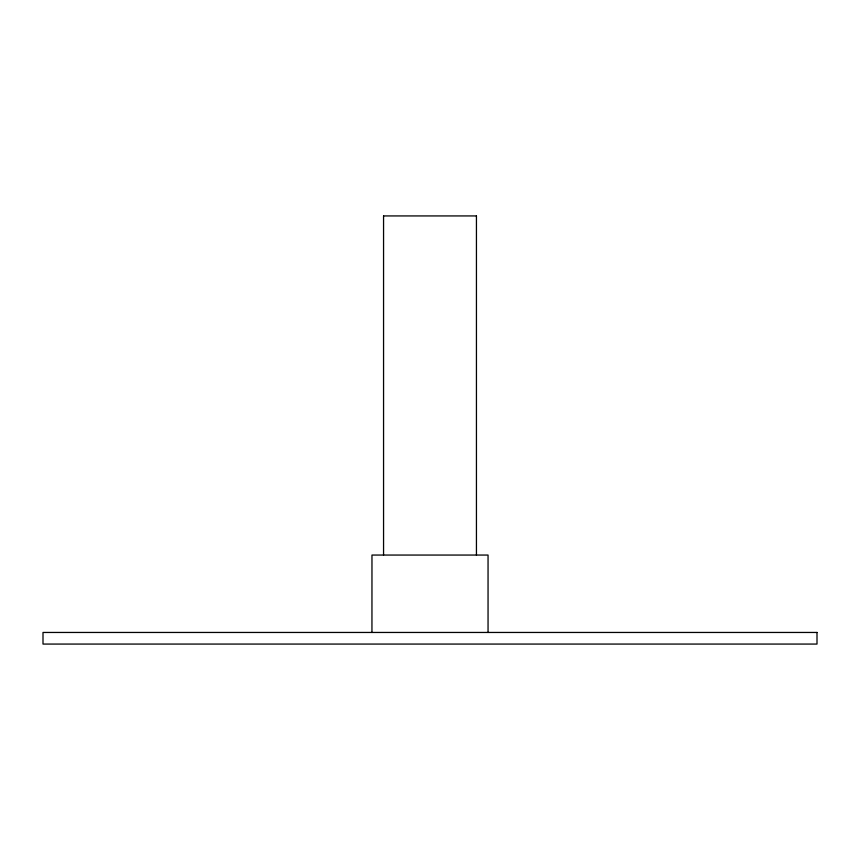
<?xml version="1.0" encoding="UTF-8"?>
<svg xmlns="http://www.w3.org/2000/svg" width="860" height="860" viewBox="0 0 860 860"><rect width="100%" height="100%" fill="white"/><g stroke="black" fill="none" stroke-linecap="round" stroke-linejoin="round"><path stroke-width="1.29" d="M383.571 215.935L476.429 215.935M488.05 632.455L488.05 555.055L371.971 555.055L371.95 632.455M476.44 215.935L476.44 555.055M383.56 215.935L383.56 555.055M817 632.455L43 632.455L43 644.065L817 644.065L817 632.455"/></g></svg>
